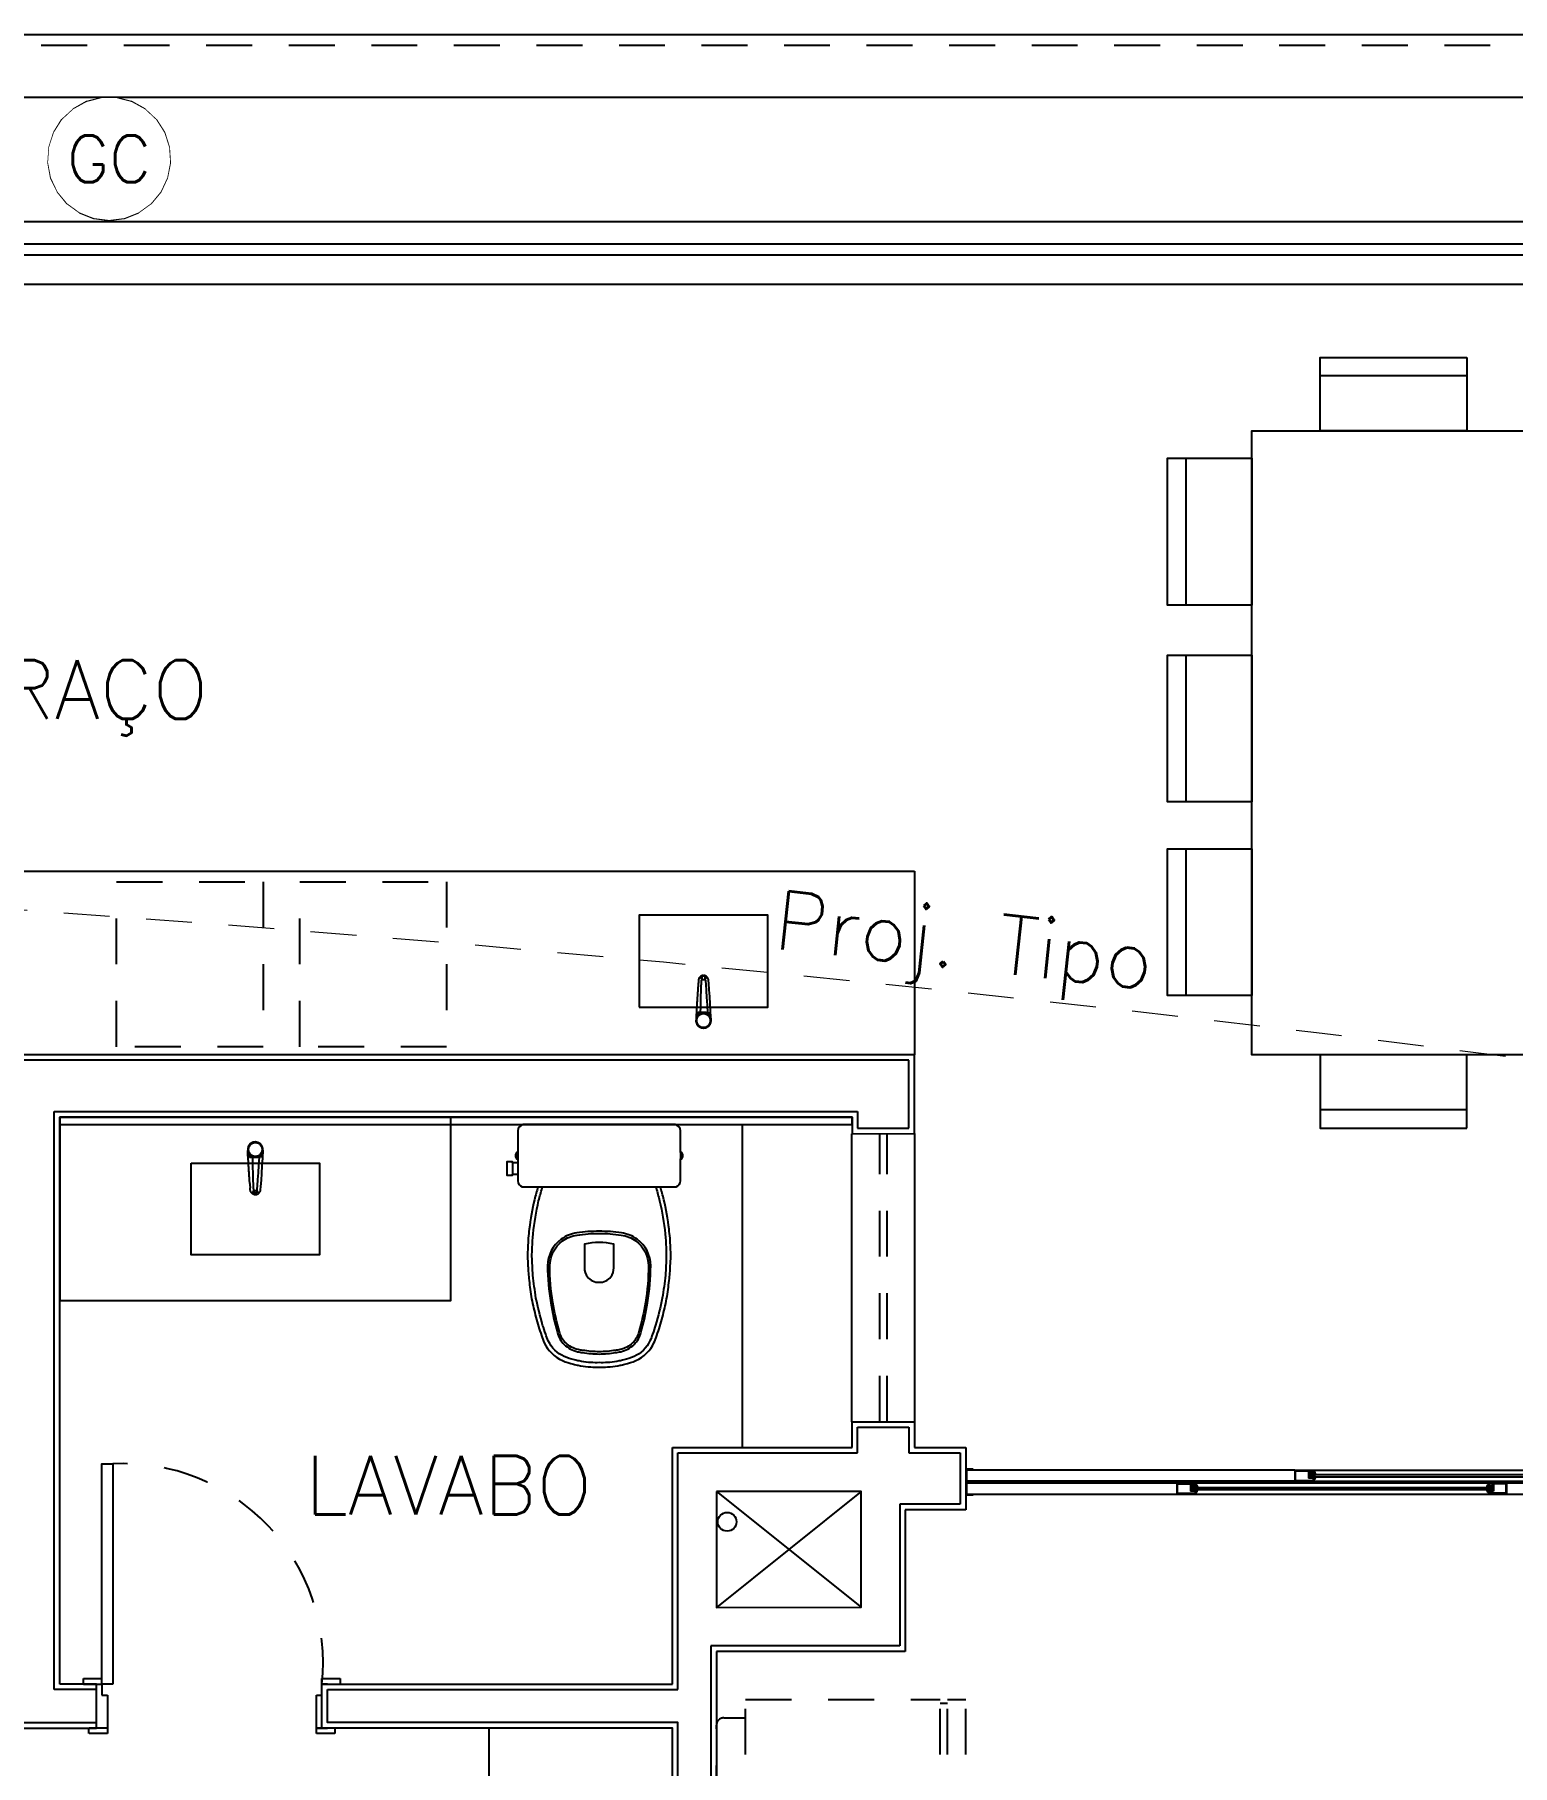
# Model space of a CAD drawing. Header units: millimetres. Extents: x 188.6 to 263.2, y 40.1 to 120.1.
# Drawn here: x 233.945 to 237.974, y 57.885 to 62.602 of the extents above; entities that cross this region are included whole.
import ezdxf
from ezdxf.enums import TextEntityAlignment as Align

# ---------------------------------------------------------------- set-up
doc = ezdxf.new("R2010")
doc.units = ezdxf.units.MM
doc.set_wipeout_variables(frame=1)
for name, pattern in [('_XREF_APTOS 605 E 606_R01$0$XREF-TIPO$0$HIDDEN2', [0.1875, 0.125, -0.0625]), ('HIDDEN2', [0.1875, 0.125, -0.0625]), ('XREF-TIPO$0$HIDDEN2', [0.1875, 0.125, -0.0625]), ('XREF_305_306$0$HIDDEN2', [0.1875, 0.125, -0.0625]), ('XREF_305_306$0$XREF-TIPO$0$HIDDEN2', [0.1875, 0.125, -0.0625])]:
    doc.linetypes.add(name, pattern=pattern)
for name, color, linetype in [('ARQ', 8, 'Continuous'), ('ARQ-BASE', 8, 'Continuous'), ('ESTR-VIGAS', 11, 'HIDDEN2'), ('ESTRUTURA', 7, 'Continuous'), ('INC-CORRIMÃO', 7, 'Continuous'), ('INC-TEXTO', 7, 'Continuous'), ('Tinterno', 8, 'Continuous')]:
    doc.layers.add(name, color=color, linetype=linetype)
doc.styles.add('60-75', font='romans.shx', dxfattribs={"height": 0.12})
doc.styles.add('ROMANS', font='ROMANS.SHX', dxfattribs={"height": 0.15})

# ---------------------------------------------------------------- blocks, each defined once
blk = doc.blocks.new('ESTR-1TP-29.09.2016')
at = {"layer": 'ESTR-VIGAS'}
for points in [[(35.7174, 24.8952), (25.9824, 24.8952)], [(26.7824, 24.7552), (35.7174, 24.7552)]]:
    blk.add_lwpolyline(points, dxfattribs=at)
blk = doc.blocks.new('XREF_305_306$0$A$C0188340B')
at = {"linetype": 'XREF_305_306$0$HIDDEN2'}
for p, q in [((0.07, 0.6797), (0.53, 0.6797)), ((0.05, 0.6597), (0.05, 0.6)), ((0.55, 0.6597), (0.55, 0.6)), ((0, 0.6), (0.6, 0.6)), ((0, 0.6), (0, 0.07)), ((0.6, 0.6), (0.6, 0.07)), ((0, 0.07), (0.6, 0.07)), ((0, 0.05), (0.6, 0.05)), ((0, 0.05), (0, 0)), ((0.01, 0.07), (0.01, 0.05)), ((0.59, 0.07), (0.59, 0.05)), ((0.6, 0.05), (0.6, 0)), ((0, 0), (0.6, 0))]:
    blk.add_line(p, q, dxfattribs=at)
for centre, start, end in [((0.07, 0.6597), 90, 180), ((0.53, 0.6597), 0, 90)]:
    blk.add_arc(centre, 0.02, start, end, dxfattribs=at)
blk = doc.blocks.new('XREF_1ºTP$0$VASO')
at = {"layer": 'ARQ'}
for points in [[(951.8, 48.123, 0.003882), (951.7905, 48.158, -0.024258), (951.7765, 48.238, -0.02486), (951.7725, 48.288, -0.033324), (951.773, 48.338, -0.02486), (951.776, 48.378, -0.012268), (951.783, 48.428, -0.015806), (951.7945, 48.478, -0.026699), (951.81, 48.528, -0.021919), (951.8175, 48.548, -0.174675), (951.867, 48.5965, -0.045452), (951.897, 48.606, -0.022856), (951.9099, 48.6092, -0.041289), (951.9366, 48.6132, -0.052091), (951.9442, 48.6136, -0.04333), (951.967, 48.614, -0.04333), (951.9898, 48.6136, -0.052091), (951.9974, 48.6132, -0.041289), (952.0241, 48.6092, -0.022856), (952.037, 48.606, -0.045452), (952.067, 48.5965, -0.174675), (952.1165, 48.548, -0.021919), (952.124, 48.528, -0.026699), (952.1395, 48.478, -0.015806), (952.151, 48.428, -0.012268), (952.158, 48.378, -0.02486), (952.161, 48.338, -0.033324), (952.1615, 48.288, -0.02486), (952.1575, 48.238, -0.024258), (952.1435, 48.158, 0.003882), (952.134, 48.123)], [(952.1224, 48.1261, -0.003849), (952.1318, 48.1609, 0.027799), (952.147, 48.2514, 0.018883), (952.1495, 48.2885, 0.033646), (952.149, 48.3374, 0.016781), (952.1475, 48.3636, 0.015438), (952.1392, 48.4259, 0.023716), (952.121, 48.4995, 0.013571), (952.1126, 48.5241, 0.02186), (952.1055, 48.543, 0.173345), (952.0622, 48.5855, 0.045814), (952.034, 48.5944, 0.024058), (952.0216, 48.5974, 0.042614), (951.996, 48.6012, 0.066108), (951.9895, 48.6015, 0.047154), (951.967, 48.602, 0.047154), (951.9444, 48.6015, 0.066108), (951.9379, 48.6012, 0.042614), (951.9124, 48.5974, 0.024058), (951.9, 48.5944, 0.045814), (951.8718, 48.5855, 0.173345), (951.8284, 48.543, 0.02186), (951.8213, 48.5241, 0.013571), (951.813, 48.4995, 0.023716), (951.7948, 48.4259, 0.015438), (951.7865, 48.3636, 0.016781), (951.785, 48.3374, 0.033646), (951.7845, 48.2885, 0.018883), (951.787, 48.2514, 0.027799), (951.8021, 48.1609, -0.003849), (951.8116, 48.1261)]]:
    blk.add_lwpolyline(points, format="xyb", dxfattribs=at)
for points in [[(951.967, 48.244, -0.041331), (951.9061, 48.2486, -0.129345), (951.8634, 48.2657, -0.234638), (951.8265, 48.338, -0.044666), (951.8351, 48.439, -0.031515), (951.8532, 48.5195, -0.151063), (951.8718, 48.5523, -0.148094), (951.9082, 48.5722, -0.031073), (951.9218, 48.5744, -0.035055), (951.967, 48.5785, -0.035055), (952.0121, 48.5744, -0.031073), (952.0257, 48.5722, -0.148094), (952.0622, 48.5523, -0.151063), (952.0808, 48.5195, -0.031515), (952.0989, 48.439, -0.044666), (952.1075, 48.338, -0.234638), (952.0706, 48.2657, -0.129345), (952.0278, 48.2486, -0.041331)], [(951.967, 48.25, 0.041434), (952.027, 48.2545, 0.129651), (952.067, 48.2705, 0.234583), (952.1015, 48.338, 0.044678), (952.093, 48.438, 0.031614), (952.075, 48.518, 0.152477), (952.058, 48.548, 0.148725), (952.0245, 48.5664, 0.031624), (952.0114, 48.5685, 0.035113), (951.967, 48.5725, 0.035113), (951.9226, 48.5685, 0.031624), (951.9095, 48.5664, 0.148725), (951.876, 48.548, 0.152477), (951.859, 48.518, 0.031614), (951.841, 48.438, 0.044678), (951.8325, 48.338, 0.234583), (951.867, 48.2705, 0.129651), (951.907, 48.2545, 0.041434)], [(951.927, 48.344, -0.164444), (951.935, 48.368, -0.245936), (951.967, 48.383, -0.245936), (951.999, 48.368, -0.164444), (952.007, 48.344), (952.007, 48.279, -0.108885), (951.927, 48.279)], [(951.967, 48.123), (952.172, 48.123, -0.059373), (952.1768, 48.1225, -0.333509), (952.189, 48.107), (952.189, 48.0885), (952.189, 48.0575), (952.189, 48.047), (952.1918, 48.047, -0.252251), (952.1921, 48.0469, -0.160103), (952.195, 48.038, -0.160103), (952.1921, 48.0291, -0.252251), (952.1918, 48.029), (952.189, 48.029), (952.189, 47.97, -0.327853), (952.1739, 47.9533, -0.087637), (952.1708, 47.953), (951.967, 47.953), (951.7631, 47.953, -0.087637), (951.76, 47.9533, -0.327853), (951.745, 47.97), (951.745, 48.029), (951.7421, 48.029, -0.252251), (951.7419, 48.0291, -0.160103), (951.739, 48.038, -0.160103), (951.7419, 48.0469, -0.252251), (951.7421, 48.047), (951.745, 48.047), (951.745, 48.0575), (951.731, 48.0575), (951.731, 48.055), (951.715, 48.055), (951.715, 48.073), (951.715, 48.091), (951.731, 48.091), (951.731, 48.0885), (951.745, 48.0885), (951.745, 48.107, -0.333509), (951.7571, 48.1225, -0.059373), (951.762, 48.123)]]:
    blk.add_lwpolyline(points, format="xyb", close=True, dxfattribs=at)
for points in [[(951.731, 48.0575), (951.731, 48.073), (951.731, 48.0885)], [(951.745, 48.0575), (951.745, 48.0885)], [(951.7425, 48.046), (951.7425, 48.038), (951.7425, 48.03)], [(951.745, 48.029), (951.745, 48.047)], [(952.189, 48.029), (952.189, 48.047)], [(952.1915, 48.046), (952.1915, 48.038), (952.1915, 48.03)]]:
    blk.add_lwpolyline(points, dxfattribs=at)
blk = doc.blocks.new('arq-3pav')
at = {"layer": 'ARQ'}
for p, q in [((28.8353, 20.065), (31.3353, 20.065)), ((31.3353, 20.065), (31.3353, 19.565)), ((30.7567, 19.7699), (30.764, 19.7699)), ((30.7573, 19.7801), (30.7634, 19.7801)), ((30.7739, 19.7694), (30.7738, 19.7696)), ((30.7654, 19.6798), (30.7552, 19.6798)), ((30.7552, 19.678), (30.7552, 19.6798)), ((30.7552, 19.678), (30.7654, 19.678)), ((30.7654, 19.678), (30.7654, 19.6798)), ((30.7399, 19.6614), (30.7398, 19.661)), ((30.7399, 19.6615), (30.7399, 19.6614)), ((30.7809, 19.66), (30.7809, 19.6598)), ((30.7809, 19.6598), (30.7809, 19.6598)), ((31.3353, 19.565), (28.8353, 19.565)), ((31.3203, 19.55), (28.8503, 19.55)), ((31.3203, 19.365), (31.3203, 19.55)), ((31.3353, 19.35), (31.3353, 19.565)), ((28.9903, 17.835), (28.9903, 19.41)), ((28.9903, 19.41), (31.1803, 19.41)), ((29.0053, 17.85), (29.0053, 19.395)), ((29.0053, 19.395), (31.1653, 19.395)), ((31.1653, 19.395), (31.1653, 19.3496)), ((31.1803, 19.41), (31.1803, 19.3647)), ((30.8653, 19.375), (30.8653, 18.495)), ((31.1651, 18.565), (31.1651, 19.3496)), ((31.1653, 19.3496), (31.3353, 19.35)), ((31.1803, 19.3647), (31.3203, 19.365)), ((31.3351, 19.35), (31.3351, 18.565)), ((29.518, 19.3036), (29.518, 19.304)), ((29.518, 19.3035), (29.518, 19.3036)), ((29.5591, 19.305), (29.5591, 19.3052)), ((29.5591, 19.3052), (29.5591, 19.3052)), ((29.5334, 19.287), (29.5334, 19.2852)), ((29.5334, 19.287), (29.5435, 19.287)), ((29.5435, 19.2852), (29.5334, 19.2852)), ((29.5435, 19.287), (29.5435, 19.2852)), ((29.5348, 19.1951), (29.5422, 19.1951)), ((29.5355, 19.1849), (29.5415, 19.1849)), ((29.552, 19.1956), (29.552, 19.1954)), ((31.1653, 18.495), (31.1653, 18.565)), ((31.1653, 18.565), (31.3353, 18.565)), ((31.1803, 18.48), (31.1803, 18.55)), ((31.1803, 18.55), (31.3203, 18.55)), ((31.3203, 18.55), (31.3203, 18.48)), ((31.3353, 18.565), (31.3353, 18.495)), ((30.6754, 17.85), (30.6754, 18.495)), ((30.6754, 18.495), (31.1653, 18.495)), ((31.3353, 18.495), (31.4751, 18.495)), ((31.4751, 18.495), (31.4751, 18.325)), ((30.6904, 17.835), (30.6904, 18.48)), ((30.6904, 18.48), (31.1803, 18.48)), ((31.3203, 18.48), (31.4601, 18.48)), ((31.4601, 18.48), (31.4601, 18.34)), ((31.4951, 18.436), (31.4751, 18.436)), ((31.4751, 18.436), (31.4751, 18.365)), ((31.4771, 18.434), (31.4771, 18.367)), ((31.4771, 18.434), (31.4951, 18.434)), ((32.3719, 18.433), (31.4771, 18.433)), ((32.3719, 18.403), (31.4771, 18.403)), ((31.4771, 18.398), (33.2731, 18.398)), ((31.4951, 18.436), (31.4951, 18.434)), ((32.0503, 18.398), (32.1023, 18.398)), ((32.0503, 18.398), (32.0503, 18.368)), ((32.0523, 18.396), (32.0883, 18.396)), ((32.0523, 18.37), (32.0523, 18.396)), ((32.0883, 18.396), (32.0883, 18.376)), ((32.0903, 18.398), (32.0903, 18.388)), ((32.0923, 18.396), (32.0923, 18.39)), ((32.0923, 18.396), (32.1003, 18.396)), ((32.1003, 18.396), (32.1003, 18.39)), ((32.1023, 18.398), (32.9003, 18.398)), ((32.1023, 18.398), (32.1023, 18.388)), ((32.3719, 18.433), (32.4239, 18.433)), ((32.3719, 18.433), (32.3719, 18.403)), ((32.3719, 18.403), (33.2249, 18.403)), ((32.3719, 18.403), (32.4239, 18.403)), ((32.3739, 18.433), (33.2249, 18.433)), ((32.3739, 18.431), (32.4099, 18.431)), ((32.3739, 18.405), (32.3739, 18.431)), ((32.3739, 18.405), (32.4219, 18.405)), ((32.3739, 18.403), (32.3739, 18.403)), ((32.4099, 18.431), (32.4099, 18.411)), ((32.4219, 18.411), (32.4099, 18.411)), ((32.4119, 18.433), (32.4119, 18.423)), ((32.4239, 18.423), (32.4119, 18.423)), ((32.4119, 18.423), (32.4119, 18.413)), ((32.4119, 18.421), (33.2319, 18.421)), ((32.4119, 18.415), (33.2319, 18.415)), ((32.4239, 18.413), (32.4119, 18.413)), ((32.4239, 18.4225), (32.4124, 18.4225)), ((32.4289, 18.4215), (32.4124, 18.4215)), ((32.4289, 18.4145), (32.4124, 18.4145)), ((32.4239, 18.4135), (32.4124, 18.4135)), ((32.4139, 18.431), (32.4139, 18.425)), ((32.4139, 18.431), (32.4219, 18.431)), ((32.4219, 18.425), (32.4139, 18.425)), ((32.4219, 18.431), (32.4219, 18.425)), ((32.4219, 18.411), (32.4219, 18.405)), ((32.4239, 18.433), (32.4239, 18.423)), ((32.4239, 18.413), (32.4239, 18.403)), ((32.4244, 18.423), (32.4244, 18.428)), ((32.4244, 18.413), (32.4244, 18.408)), ((32.4289, 18.423), (32.4289, 18.4215)), ((32.4289, 18.413), (32.4289, 18.4145)), ((32.9503, 18.398), (32.9003, 18.398)), ((32.9003, 18.398), (32.9003, 18.388)), ((32.9103, 18.396), (32.9023, 18.396)), ((32.9023, 18.396), (32.9023, 18.39)), ((32.9103, 18.396), (32.9103, 18.39)), ((32.9123, 18.398), (32.9123, 18.388)), ((32.9483, 18.396), (32.9143, 18.396)), ((32.9143, 18.396), (32.9143, 18.376)), ((32.9483, 18.387), (32.9483, 18.396)), ((32.9503, 18.385), (32.9503, 18.398)), ((31.1905, 18.375), (30.7954, 18.0591)), ((30.7954, 18.375), (31.1905, 18.0592)), ((31.4951, 18.365), (31.4751, 18.365)), ((31.4771, 18.368), (33.2731, 18.368)), ((31.4771, 18.367), (31.4951, 18.367)), ((31.4951, 18.365), (31.4951, 18.367)), ((32.0503, 18.368), (32.1023, 18.368)), ((32.0523, 18.37), (32.1003, 18.37)), ((32.0523, 18.368), (32.0523, 18.368)), ((32.1003, 18.376), (32.0883, 18.376)), ((32.1023, 18.388), (32.0903, 18.388)), ((32.0903, 18.388), (32.0903, 18.378)), ((32.0903, 18.386), (32.9123, 18.386)), ((32.0903, 18.38), (32.9123, 18.38)), ((32.1023, 18.378), (32.0903, 18.378)), ((32.1023, 18.3875), (32.0908, 18.3875)), ((32.1073, 18.3865), (32.0908, 18.3865)), ((32.1073, 18.3795), (32.0908, 18.3795)), ((32.1023, 18.3785), (32.0908, 18.3785)), ((32.1003, 18.39), (32.0923, 18.39)), ((32.1003, 18.376), (32.1003, 18.37)), ((32.1023, 18.378), (32.1023, 18.368)), ((32.1023, 18.368), (32.9003, 18.368)), ((32.1028, 18.388), (32.1028, 18.393)), ((32.1028, 18.378), (32.1028, 18.373)), ((32.1073, 18.388), (32.1073, 18.3865)), ((32.1073, 18.378), (32.1073, 18.3795)), ((32.8953, 18.388), (32.8953, 18.3865)), ((32.8953, 18.3865), (32.9118, 18.3865)), ((32.8953, 18.3795), (32.9118, 18.3795)), ((32.8953, 18.378), (32.8953, 18.3795)), ((32.8998, 18.388), (32.8998, 18.393)), ((32.8998, 18.378), (32.8998, 18.373)), ((32.9003, 18.388), (32.9123, 18.388)), ((32.9003, 18.3875), (32.9118, 18.3875)), ((32.9003, 18.3785), (32.9118, 18.3785)), ((32.9003, 18.378), (32.9003, 18.368)), ((32.9003, 18.378), (32.9123, 18.378)), ((32.9503, 18.368), (32.9003, 18.368)), ((32.9023, 18.39), (32.9103, 18.39)), ((32.9023, 18.376), (32.9143, 18.376)), ((32.9023, 18.376), (32.9023, 18.37)), ((32.9483, 18.37), (32.9023, 18.37)), ((32.9123, 18.388), (32.9123, 18.378)), ((32.9483, 18.37), (32.9483, 18.387)), ((32.9483, 18.387), (32.9483, 18.387)), ((32.9503, 18.37), (32.9503, 18.385)), ((32.9503, 18.385), (32.9503, 18.385)), ((32.9503, 18.368), (32.9503, 18.37)), ((32.9503, 18.37), (32.9503, 18.37)), ((31.4601, 18.34), (31.2954, 18.3399)), ((31.2954, 18.3399), (31.2955, 17.9541)), ((31.4751, 18.325), (31.3104, 18.3249)), ((31.3104, 18.3249), (31.3105, 17.9391)), ((31.2955, 17.9541), (30.7804, 17.9541)), ((30.7804, 17.9541), (30.7804, 13.925)), ((31.3105, 17.9391), (30.7954, 17.9391)), ((30.7954, 17.9391), (30.7954, 13.925)), ((31.2955, 17.9391), (31.2955, 17.9391)), ((29.1053, 17.835), (28.9903, 17.835)), ((29.1053, 17.85), (29.0053, 17.85)), ((29.0701, 17.85), (29.0701, 17.865)), ((29.0701, 17.85), (29.0701, 17.865)), ((29.0703, 17.865), (29.1203, 17.865)), ((29.0703, 17.85), (29.1203, 17.85)), ((29.1053, 17.73), (29.1053, 17.85)), ((29.1203, 17.85), (29.1203, 17.82)), ((29.7203, 17.865), (29.7703, 17.865)), ((29.7203, 17.85), (29.7203, 17.865)), ((29.7203, 17.85), (30.6754, 17.85)), ((29.7203, 17.82), (29.7203, 17.85)), ((29.7203, 17.85), (29.7703, 17.85)), ((29.7353, 17.85), (29.7203, 17.85)), ((29.7353, 17.835), (30.6904, 17.835)), ((29.7703, 17.865), (29.7703, 17.85)), ((29.1203, 17.82), (29.1353, 17.82)), ((29.1353, 17.82), (29.1353, 17.73)), ((29.7053, 17.82), (29.7203, 17.82)), ((29.7053, 17.73), (29.7053, 17.82)), ((28.9003, 17.745), (29.1053, 17.745)), ((28.8853, 17.73), (29.1053, 17.73)), ((29.0851, 17.715), (29.0851, 17.73)), ((29.1353, 17.73), (29.0853, 17.73)), ((29.1353, 17.715), (29.0853, 17.715)), ((29.1353, 17.715), (29.0853, 17.715)), ((29.1353, 17.73), (29.1353, 17.715)), ((29.7553, 17.73), (29.7053, 17.73)), ((29.7053, 17.715), (29.7053, 17.73)), ((29.7053, 17.73), (29.7353, 17.73)), ((29.7553, 17.715), (29.7053, 17.715)), ((29.7553, 17.715), (29.7053, 17.715)), ((29.7553, 17.73), (29.7553, 17.715))]:
    blk.add_line(p, q, dxfattribs=at)
at = {"layer": 'ARQ', "linetype": 'XREF-TIPO$0$HIDDEN2'}
for p, q in [((31.2412, 18.565), (31.2412, 19.3498)), ((31.2612, 18.565), (31.2612, 19.3498))]:
    blk.add_line(p, q, dxfattribs=at)
at = {"layer": 'ARQ'}
for points in [[(13.1003, 17.315), (14.195, 17.315), (14.195, 22.345), (34.3953, 22.345), (34.3953, 17.4147), (35.3802, 17.4147)], [(14.365, 18.495), (14.365, 22.175), (34.2253, 22.175), (34.2253, 18.495), (33.6254, 18.495), (33.6254, 21.835), (24.4892, 21.835)], [(24.4892, 21.665), (33.4554, 21.665), (33.4554, 18.495)], [(30.7474, 19.7717), (30.7473, 19.7715), (30.7472, 19.771), (30.747, 19.7705), (30.747, 19.7702), (30.747, 19.7701), (30.747, 19.77), (30.747, 19.77), (30.747, 19.77), (30.747, 19.77), (30.7468, 19.7687), (30.7467, 19.768), (30.7467, 19.7673), (30.7466, 19.7665), (30.7466, 19.7658), (30.7465, 19.7651), (30.7465, 19.7644), (30.7464, 19.7638), (30.7464, 19.7633), (30.7463, 19.7627), (30.7463, 19.7623)], [(30.751, 19.7775), (30.7502, 19.7767), (30.7495, 19.7758), (30.7489, 19.7749), (30.7483, 19.7739), (30.748, 19.7733), (30.7477, 19.7726), (30.7474, 19.772), (30.7474, 19.7717)], [(30.7567, 19.7699), (30.7563, 19.7703), (30.7559, 19.7707), (30.7556, 19.7711), (30.7552, 19.7715), (30.7548, 19.772), (30.7544, 19.7724), (30.7541, 19.7728), (30.7537, 19.7733), (30.7533, 19.7737), (30.753, 19.7741), (30.7527, 19.7745), (30.7524, 19.7749), (30.7521, 19.7753), (30.7519, 19.7756), (30.7517, 19.7759), (30.7515, 19.7762), (30.7513, 19.7765), (30.7512, 19.7767), (30.7511, 19.7769), (30.751, 19.7771), (30.751, 19.7772), (30.751, 19.7773), (30.751, 19.7774), (30.751, 19.7775)], [(30.7524, 19.6797), (30.7525, 19.6828), (30.7526, 19.6862), (30.7527, 19.6898), (30.7528, 19.6935), (30.7529, 19.697), (30.7529, 19.7007), (30.753, 19.7018), (30.753, 19.7028), (30.753, 19.7038), (30.753, 19.7048), (30.753, 19.7058), (30.7531, 19.7114), (30.7532, 19.7171), (30.7533, 19.7182), (30.7533, 19.7193), (30.7533, 19.7204), (30.7533, 19.7215), (30.7534, 19.7226), (30.7534, 19.7237), (30.7534, 19.7248), (30.7534, 19.7259), (30.7535, 19.7298), (30.7536, 19.7335), (30.7537, 19.737), (30.7538, 19.7404), (30.7539, 19.7433), (30.754, 19.7461), (30.7541, 19.7468), (30.7541, 19.7475), (30.7541, 19.7482), (30.7542, 19.7489), (30.7542, 19.7496), (30.7542, 19.7502), (30.7543, 19.7523), (30.7544, 19.7544), (30.7545, 19.7565), (30.7546, 19.7585), (30.7547, 19.7604), (30.7548, 19.7624), (30.7549, 19.7628), (30.7549, 19.7632), (30.7549, 19.7635), (30.7549, 19.7639), (30.755, 19.7643), (30.755, 19.7647), (30.755, 19.7651), (30.755, 19.7654), (30.7551, 19.7658), (30.7551, 19.7662), (30.7551, 19.7665), (30.7551, 19.7667), (30.7552, 19.7669), (30.7552, 19.7671), (30.7552, 19.7674), (30.7552, 19.7675), (30.7553, 19.7677), (30.7553, 19.7679), (30.7554, 19.768), (30.7554, 19.7682), (30.7556, 19.7685), (30.7558, 19.7688), (30.756, 19.7691), (30.7562, 19.7694), (30.7564, 19.7697), (30.7567, 19.7699)], [(30.7573, 19.7801), (30.756, 19.78), (30.7546, 19.7797), (30.7533, 19.7792), (30.7528, 19.7789)], [(30.7572, 19.7807), (30.7569, 19.7806), (30.7563, 19.7805), (30.7558, 19.7803), (30.7553, 19.7801), (30.7548, 19.7799), (30.7543, 19.7797), (30.7538, 19.7794), (30.7533, 19.7792)], [(30.7567, 19.7699), (30.7567, 19.7707), (30.7567, 19.7714), (30.7568, 19.7721), (30.7568, 19.7729), (30.7569, 19.7735), (30.7569, 19.7742), (30.757, 19.7749), (30.757, 19.7755), (30.7571, 19.7762), (30.7571, 19.7768), (30.7571, 19.7772), (30.7572, 19.7776), (30.7572, 19.7779), (30.7572, 19.7784), (30.7573, 19.7788), (30.7573, 19.7792), (30.7573, 19.7795), (30.7573, 19.7797), (30.7573, 19.7799), (30.7573, 19.7801)], [(30.7573, 19.7801), (30.7577, 19.7803), (30.7581, 19.7805), (30.7585, 19.7806), (30.7587, 19.7807), (30.7589, 19.7808), (30.7591, 19.7808), (30.7592, 19.7808), (30.7593, 19.7808), (30.7593, 19.7809)], [(30.7583, 19.7809), (30.7593, 19.781), (30.76, 19.781), (30.7608, 19.781), (30.7615, 19.781), (30.7623, 19.7809)], [(30.7593, 19.7809), (30.7583, 19.7809), (30.7583, 19.7809)], [(30.7593, 19.7809), (30.7595, 19.7809), (30.7597, 19.7809), (30.7598, 19.7809), (30.7599, 19.7809), (30.7599, 19.7809), (30.76, 19.781), (30.7601, 19.781), (30.7602, 19.781), (30.7602, 19.781), (30.7603, 19.781), (30.7603, 19.781), (30.7603, 19.781), (30.7604, 19.781), (30.7604, 19.781), (30.7605, 19.781), (30.7605, 19.781), (30.7607, 19.7809), (30.7608, 19.7809), (30.7609, 19.7809), (30.761, 19.7809), (30.7613, 19.7809)], [(30.7613, 19.7809), (30.7615, 19.7808), (30.7616, 19.7808), (30.7617, 19.7808), (30.7619, 19.7807), (30.7621, 19.7807), (30.7623, 19.7806), (30.7626, 19.7805), (30.7629, 19.7803), (30.7634, 19.7801)], [(30.7623, 19.7809), (30.7613, 19.7809)], [(30.7634, 19.7801), (30.7647, 19.78), (30.7661, 19.7797), (30.7674, 19.7792), (30.7679, 19.7789)], [(30.7634, 19.7801), (30.7634, 19.78), (30.7634, 19.7798), (30.7634, 19.7796), (30.7634, 19.7793), (30.7634, 19.779), (30.7635, 19.7787), (30.7635, 19.7782), (30.7635, 19.7778), (30.7636, 19.7773), (30.7636, 19.7767), (30.7636, 19.7762), (30.7637, 19.7756), (30.7637, 19.7749), (30.7638, 19.7745), (30.7638, 19.7738), (30.7639, 19.7731), (30.7639, 19.7724), (30.7639, 19.7716), (30.764, 19.7711), (30.764, 19.7706), (30.764, 19.7699)], [(30.764, 19.7699), (30.765, 19.771), (30.766, 19.7721), (30.7669, 19.7731), (30.7677, 19.7741), (30.7684, 19.775), (30.7689, 19.7758), (30.7693, 19.7765), (30.7696, 19.777), (30.7697, 19.7774), (30.7696, 19.7775)], [(30.764, 19.7699), (30.7644, 19.7696), (30.7646, 19.7693), (30.7649, 19.7689), (30.7651, 19.7686), (30.7653, 19.7682), (30.7654, 19.7679), (30.7656, 19.7674), (30.7656, 19.7668), (30.7657, 19.7663), (30.7657, 19.7657), (30.7664, 19.757), (30.7677, 19.7395), (30.7689, 19.722), (30.7703, 19.7005), (30.7715, 19.6791)], [(30.7696, 19.7775), (30.7693, 19.7778), (30.7689, 19.7781), (30.7685, 19.7784), (30.7683, 19.7785), (30.7682, 19.7786), (30.7681, 19.7787), (30.768, 19.7788), (30.768, 19.7788), (30.768, 19.7788), (30.7679, 19.7788), (30.7679, 19.7788), (30.7679, 19.7788), (30.7679, 19.7789)], [(30.7735, 19.7714), (30.7732, 19.7723), (30.7728, 19.7731), (30.7724, 19.774), (30.7718, 19.7749), (30.7712, 19.7758), (30.7704, 19.7767), (30.7696, 19.7775)], [(30.7738, 19.7696), (30.7738, 19.77), (30.7737, 19.7705), (30.7736, 19.771), (30.7735, 19.7714)], [(30.7809, 19.6601), (30.7798, 19.6814), (30.7785, 19.7027), (30.7772, 19.724), (30.776, 19.7415), (30.7747, 19.759), (30.774, 19.7678), (30.7739, 19.7688), (30.7739, 19.7692), (30.7739, 19.7694)], [(30.7436, 19.7242), (30.7435, 19.7233), (30.7434, 19.7222), (30.7434, 19.7213), (30.7433, 19.7204), (30.7433, 19.7202), (30.7433, 19.7199), (30.7433, 19.7197), (30.7432, 19.7194), (30.7432, 19.7191), (30.7432, 19.7189), (30.743, 19.7161), (30.7429, 19.7134), (30.7427, 19.7109), (30.7426, 19.7086), (30.7425, 19.7072), (30.7424, 19.7056), (30.7423, 19.7039), (30.7422, 19.7023), (30.7421, 19.7007), (30.7418, 19.6972), (30.7416, 19.6937), (30.7414, 19.6903), (30.7412, 19.6866), (30.7409, 19.6801), (30.7405, 19.6738), (30.7402, 19.6675), (30.7399, 19.6615)], [(30.7454, 19.751), (30.7454, 19.7502), (30.7453, 19.7497), (30.7453, 19.7492), (30.7453, 19.7487), (30.7452, 19.7482), (30.7452, 19.7477), (30.7452, 19.7474), (30.7451, 19.7471), (30.7451, 19.7467), (30.745, 19.7451), (30.7449, 19.7434), (30.7448, 19.7416), (30.7446, 19.7397), (30.7445, 19.7378), (30.7443, 19.7357), (30.7442, 19.734), (30.7441, 19.7322), (30.744, 19.7304), (30.7439, 19.7287), (30.7438, 19.7281), (30.7438, 19.7276), (30.7438, 19.7275), (30.7438, 19.7274), (30.7438, 19.7272), (30.7437, 19.727), (30.7437, 19.7265), (30.7437, 19.7259), (30.7436, 19.7252), (30.7436, 19.7244), (30.7436, 19.7242)], [(30.7425, 19.6751), (30.7417, 19.6723), (30.741, 19.6695), (30.7404, 19.666), (30.7401, 19.6639), (30.74, 19.6627), (30.7399, 19.6621), (30.7399, 19.6618), (30.7399, 19.6617), (30.7399, 19.6616), (30.7399, 19.6616), (30.7399, 19.6615), (30.7399, 19.6615), (30.7399, 19.6615), (30.7399, 19.6615), (30.7399, 19.6615), (30.7399, 19.6614)], [(30.7524, 19.6797), (30.7522, 19.6796), (30.752, 19.6796), (30.7518, 19.6796), (30.7515, 19.6796), (30.7512, 19.6797), (30.7504, 19.6798), (30.7497, 19.68), (30.7491, 19.6801), (30.7486, 19.6801), (30.7482, 19.6801), (30.7479, 19.6801), (30.7475, 19.6801), (30.7473, 19.6801), (30.747, 19.6801), (30.7467, 19.68), (30.7464, 19.6799), (30.7462, 19.6798), (30.7457, 19.6797), (30.7453, 19.6794), (30.7451, 19.6793), (30.7449, 19.6791), (30.7445, 19.6788), (30.7442, 19.6785), (30.7439, 19.6781), (30.7436, 19.6777), (30.7432, 19.677), (30.7429, 19.6763), (30.7427, 19.6757), (30.7425, 19.6751)], [(30.7426, 19.6689), (30.7431, 19.6701), (30.7433, 19.6714), (30.7433, 19.6727), (30.7429, 19.6742), (30.7425, 19.6751)], [(30.7426, 19.6689), (30.7431, 19.6697), (30.7438, 19.6706), (30.7445, 19.6715), (30.7455, 19.6726), (30.7466, 19.6735), (30.7478, 19.6744), (30.749, 19.6753), (30.7499, 19.6758), (30.7508, 19.6763), (30.7517, 19.6767), (30.7527, 19.6771)], [(30.7715, 19.6791), (30.77, 19.6794), (30.7685, 19.6796), (30.767, 19.6798), (30.7654, 19.6798)], [(30.7707, 19.6758), (30.7711, 19.6776), (30.7715, 19.6791)], [(30.7707, 19.6758), (30.7718, 19.6751), (30.7732, 19.6741), (30.7746, 19.673), (30.7755, 19.6721), (30.7763, 19.6712), (30.777, 19.6704), (30.7776, 19.6695), (30.7783, 19.6684), (30.7789, 19.6672)], [(30.7792, 19.6723), (30.779, 19.6733), (30.7787, 19.6741), (30.7784, 19.675), (30.778, 19.6758), (30.7777, 19.6763), (30.7773, 19.6767), (30.777, 19.677), (30.7768, 19.6773), (30.7764, 19.6775), (30.7761, 19.6778), (30.7757, 19.678), (30.7754, 19.6781), (30.7752, 19.6782), (30.7749, 19.6783), (30.7745, 19.6783), (30.774, 19.6784), (30.7734, 19.6785), (30.773, 19.6786), (30.7726, 19.6787), (30.7722, 19.6788), (30.772, 19.6788), (30.7719, 19.6789), (30.7717, 19.679), (30.7715, 19.6791)], [(30.7789, 19.6672), (30.7785, 19.6684), (30.7785, 19.6697), (30.7787, 19.671), (30.7792, 19.6723)], [(30.7809, 19.6601), (30.7809, 19.6601), (30.7809, 19.6601), (30.7809, 19.6601), (30.7809, 19.6601), (30.7809, 19.6602), (30.7809, 19.6602), (30.7809, 19.6603), (30.7809, 19.6604), (30.7808, 19.6613), (30.7808, 19.6623), (30.7804, 19.666), (30.7798, 19.6697), (30.7792, 19.6723)], [(29.5206, 19.2899), (29.5198, 19.2927), (29.5192, 19.2955), (29.5185, 19.299), (29.5182, 19.3011), (29.5181, 19.3023), (29.518, 19.3029), (29.518, 19.3032), (29.518, 19.3033), (29.518, 19.3034), (29.518, 19.3034), (29.518, 19.3035), (29.518, 19.3035), (29.518, 19.3035), (29.518, 19.3035), (29.518, 19.3035), (29.518, 19.3036)], [(29.5217, 19.2408), (29.5216, 19.2417), (29.5216, 19.2428), (29.5215, 19.2437), (29.5214, 19.2446), (29.5214, 19.2448), (29.5214, 19.2451), (29.5214, 19.2453), (29.5214, 19.2456), (29.5214, 19.2459), (29.5213, 19.2461), (29.5212, 19.2489), (29.521, 19.2516), (29.5208, 19.2541), (29.5207, 19.2564), (29.5206, 19.2578), (29.5205, 19.2594), (29.5204, 19.2611), (29.5203, 19.2627), (29.5202, 19.2643), (29.52, 19.2678), (29.5198, 19.2713), (29.5196, 19.2747), (29.5194, 19.2784), (29.519, 19.2849), (29.5186, 19.2912), (29.5183, 19.2975), (29.518, 19.3035)], [(29.5208, 19.2961), (29.5213, 19.2949), (29.5215, 19.2936), (29.5214, 19.2923), (29.521, 19.2908), (29.5206, 19.2899)], [(29.5208, 19.2961), (29.5212, 19.2954), (29.5219, 19.2944), (29.5227, 19.2935), (29.5236, 19.2924), (29.5247, 19.2915), (29.5259, 19.2906), (29.5271, 19.2897), (29.528, 19.2892), (29.5289, 19.2887), (29.5299, 19.2883), (29.5308, 19.2879)], [(29.5488, 19.2892), (29.5499, 19.2899), (29.5514, 19.2909), (29.5527, 19.292), (29.5536, 19.2929), (29.5544, 19.2938), (29.5551, 19.2946), (29.5558, 19.2955), (29.5564, 19.2966), (29.5571, 19.2978)], [(29.5573, 19.2927), (29.5571, 19.2918), (29.5568, 19.2909), (29.5565, 19.29), (29.5561, 19.2892), (29.5558, 19.2887), (29.5554, 19.2883), (29.5552, 19.288), (29.5549, 19.2877), (29.5546, 19.2875), (29.5542, 19.2872), (29.5538, 19.2871), (29.5536, 19.2869), (29.5533, 19.2868), (29.553, 19.2868), (29.5526, 19.2867), (29.5521, 19.2866), (29.5515, 19.2865), (29.5511, 19.2864), (29.5507, 19.2863), (29.5503, 19.2862), (29.5502, 19.2862), (29.55, 19.2861), (29.5498, 19.286), (29.5497, 19.2859)], [(29.5591, 19.3049), (29.5579, 19.2836), (29.5567, 19.2623), (29.5553, 19.241), (29.5541, 19.2235), (29.5528, 19.206), (29.5521, 19.1972), (29.552, 19.1962), (29.552, 19.1958), (29.552, 19.1956)], [(29.5571, 19.2978), (29.5567, 19.2966), (29.5566, 19.2953), (29.5568, 19.294), (29.5573, 19.2927)], [(29.5591, 19.3049), (29.5591, 19.3049), (29.5591, 19.3049), (29.5591, 19.3049), (29.5591, 19.3049), (29.5591, 19.3048), (29.559, 19.3048), (29.559, 19.3047), (29.559, 19.3046), (29.559, 19.3037), (29.5589, 19.3028), (29.5585, 19.2991), (29.5579, 19.2954), (29.5573, 19.2927)], [(29.5305, 19.2853), (29.5303, 19.2854), (29.5302, 19.2854), (29.53, 19.2854), (29.5297, 19.2854), (29.5294, 19.2853), (29.5286, 19.2852), (29.5278, 19.285), (29.5272, 19.285), (29.5267, 19.2849), (29.5264, 19.2849), (29.526, 19.2849), (29.5257, 19.2849), (29.5254, 19.2849), (29.5252, 19.2849), (29.5249, 19.285), (29.5246, 19.2851), (29.5243, 19.2852), (29.5239, 19.2853), (29.5235, 19.2856), (29.5233, 19.2857), (29.523, 19.2859), (29.5226, 19.2862), (29.5223, 19.2866), (29.522, 19.2869), (29.5217, 19.2873), (29.5214, 19.288), (29.521, 19.2887), (29.5208, 19.2893), (29.5206, 19.2899)], [(29.5305, 19.2853), (29.5306, 19.2822), (29.5307, 19.2788), (29.5308, 19.2752), (29.5309, 19.2715), (29.531, 19.268), (29.5311, 19.2643), (29.5311, 19.2632), (29.5311, 19.2622), (29.5311, 19.2612), (29.5311, 19.2602), (29.5312, 19.2592), (29.5313, 19.2536), (29.5314, 19.2479), (29.5314, 19.2468), (29.5314, 19.2457), (29.5314, 19.2446), (29.5315, 19.2435), (29.5315, 19.2424), (29.5315, 19.2413), (29.5315, 19.2402), (29.5316, 19.2391), (29.5317, 19.2352), (29.5318, 19.2315), (29.5319, 19.228), (29.532, 19.2246), (29.5321, 19.2217), (29.5322, 19.2189), (29.5322, 19.2182), (29.5322, 19.2175), (29.5323, 19.2168), (29.5323, 19.2161), (29.5323, 19.2154), (29.5323, 19.2148), (29.5324, 19.2127), (29.5325, 19.2106), (29.5326, 19.2086), (29.5327, 19.2065), (29.5329, 19.2046), (29.533, 19.2026), (29.533, 19.2022), (29.533, 19.2018), (29.533, 19.2015), (29.5331, 19.2011), (29.5331, 19.2007), (29.5331, 19.2003), (29.5331, 19.2), (29.5332, 19.1996), (29.5332, 19.1992), (29.5332, 19.1988), (29.5332, 19.1985), (29.5333, 19.1983), (29.5333, 19.1981), (29.5333, 19.1979), (29.5333, 19.1977), (29.5334, 19.1975), (29.5334, 19.1973), (29.5335, 19.1971), (29.5335, 19.197), (29.5336, 19.1968), (29.5337, 19.1965), (29.5339, 19.1962), (29.5341, 19.1959), (29.5343, 19.1956), (29.5345, 19.1953), (29.5348, 19.1951)], [(29.5422, 19.1951), (29.5425, 19.1954), (29.5428, 19.1957), (29.543, 19.1961), (29.5432, 19.1964), (29.5434, 19.1968), (29.5435, 19.1971), (29.5437, 19.1976), (29.5438, 19.1982), (29.5438, 19.1987), (29.5438, 19.1993), (29.5445, 19.2081), (29.5458, 19.2255), (29.547, 19.243), (29.5484, 19.2645), (29.5497, 19.2859)], [(29.5497, 19.2859), (29.5482, 19.2856), (29.5466, 19.2854), (29.5451, 19.2852), (29.5435, 19.2852)], [(29.5488, 19.2892), (29.5493, 19.2874), (29.5497, 19.2859)], [(29.5236, 19.214), (29.5235, 19.2148), (29.5235, 19.2153), (29.5234, 19.2158), (29.5234, 19.2163), (29.5234, 19.2168), (29.5233, 19.2173), (29.5233, 19.2176), (29.5233, 19.2179), (29.5233, 19.2183), (29.5231, 19.2199), (29.523, 19.2216), (29.5229, 19.2234), (29.5228, 19.2253), (29.5226, 19.2273), (29.5225, 19.2293), (29.5224, 19.231), (29.5222, 19.2328), (29.5221, 19.2346), (29.522, 19.2364), (29.522, 19.2369), (29.5219, 19.2374), (29.5219, 19.2375), (29.5219, 19.2376), (29.5219, 19.2378), (29.5219, 19.238), (29.5218, 19.2385), (29.5218, 19.2391), (29.5218, 19.2398), (29.5217, 19.2407), (29.5217, 19.2408)], [(29.5255, 19.1933), (29.5254, 19.1935), (29.5253, 19.194), (29.5252, 19.1945), (29.5251, 19.1948), (29.5251, 19.1949), (29.5251, 19.195), (29.5251, 19.195), (29.5251, 19.195), (29.5251, 19.195), (29.5249, 19.1963), (29.5249, 19.197), (29.5248, 19.1977), (29.5247, 19.1985), (29.5247, 19.1992), (29.5246, 19.1999), (29.5246, 19.2006), (29.5245, 19.2012), (29.5245, 19.2017), (29.5245, 19.2023), (29.5244, 19.2027)], [(29.5292, 19.1875), (29.5284, 19.1883), (29.5276, 19.1892), (29.527, 19.1901), (29.5264, 19.1911), (29.5261, 19.1917), (29.5258, 19.1924), (29.5256, 19.193), (29.5255, 19.1933)], [(29.5348, 19.1951), (29.5344, 19.1947), (29.5341, 19.1943), (29.5337, 19.1939), (29.5333, 19.1935), (29.5329, 19.1931), (29.5326, 19.1926), (29.5322, 19.1922), (29.5318, 19.1918), (29.5315, 19.1913), (29.5311, 19.1909), (29.5308, 19.1905), (29.5305, 19.1901), (29.5303, 19.1898), (29.53, 19.1894), (29.5298, 19.1891), (29.5296, 19.1888), (29.5295, 19.1885), (29.5293, 19.1883), (29.5292, 19.1881), (29.5292, 19.1879), (29.5291, 19.1878), (29.5291, 19.1877), (29.5291, 19.1876), (29.5292, 19.1875)], [(29.5355, 19.1849), (29.5341, 19.185), (29.5327, 19.1853), (29.5315, 19.1858), (29.5309, 19.1862)], [(29.5353, 19.1843), (29.535, 19.1844), (29.5344, 19.1845), (29.5339, 19.1847), (29.5334, 19.1849), (29.533, 19.1851), (29.5324, 19.1853), (29.5319, 19.1856), (29.5315, 19.1858)], [(29.5348, 19.1951), (29.5348, 19.1943), (29.5349, 19.1936), (29.5349, 19.1929), (29.535, 19.1921), (29.535, 19.1915), (29.535, 19.1908), (29.5351, 19.1901), (29.5351, 19.1895), (29.5352, 19.1888), (29.5352, 19.1882), (29.5353, 19.1878), (29.5353, 19.1874), (29.5353, 19.1871), (29.5353, 19.1866), (29.5354, 19.1862), (29.5354, 19.1858), (29.5354, 19.1855), (29.5355, 19.1853), (29.5355, 19.1851), (29.5355, 19.1849)], [(29.5355, 19.1849), (29.5358, 19.1847), (29.5363, 19.1845), (29.5366, 19.1844), (29.5368, 19.1843), (29.537, 19.1842), (29.5372, 19.1842), (29.5373, 19.1842), (29.5374, 19.1842), (29.5375, 19.1841)], [(29.5375, 19.1841), (29.5364, 19.1841), (29.5364, 19.1841)], [(29.5364, 19.1841), (29.5374, 19.184), (29.5382, 19.184), (29.5389, 19.184), (29.5397, 19.184), (29.5404, 19.1841)], [(29.5375, 19.1841), (29.5376, 19.1841), (29.5378, 19.1841), (29.5379, 19.1841), (29.538, 19.1841), (29.5381, 19.1841), (29.5382, 19.1841), (29.5383, 19.184), (29.5383, 19.184), (29.5383, 19.184), (29.5384, 19.184), (29.5384, 19.184), (29.5385, 19.184), (29.5385, 19.184), (29.5386, 19.184), (29.5386, 19.184), (29.5387, 19.1841), (29.5388, 19.1841), (29.5389, 19.1841), (29.539, 19.1841), (29.5392, 19.1841), (29.5395, 19.1841)], [(29.5395, 19.1841), (29.5396, 19.1842), (29.5397, 19.1842), (29.5398, 19.1842), (29.5401, 19.1843), (29.5403, 19.1844), (29.5405, 19.1844), (29.5408, 19.1845), (29.541, 19.1847), (29.5415, 19.1849)], [(29.5404, 19.1841), (29.5395, 19.1841)], [(29.5415, 19.1849), (29.5415, 19.1851), (29.5415, 19.1852), (29.5415, 19.1854), (29.5415, 19.1857), (29.5416, 19.186), (29.5416, 19.1864), (29.5416, 19.1868), (29.5417, 19.1872), (29.5417, 19.1877), (29.5417, 19.1883), (29.5418, 19.1888), (29.5418, 19.1894), (29.5419, 19.1901), (29.5419, 19.1905), (29.5419, 19.1912), (29.542, 19.1919), (29.542, 19.1926), (29.5421, 19.1934), (29.5421, 19.1939), (29.5421, 19.1944), (29.5422, 19.1951)], [(29.5415, 19.1849), (29.5429, 19.185), (29.5442, 19.1853), (29.5455, 19.1858), (29.546, 19.1862)], [(29.5422, 19.1951), (29.5432, 19.194), (29.5441, 19.1929), (29.545, 19.1919), (29.5458, 19.1909), (29.5465, 19.19), (29.5471, 19.1892), (29.5475, 19.1885), (29.5477, 19.188), (29.5478, 19.1877), (29.5478, 19.1875)], [(29.5478, 19.1875), (29.5474, 19.1872), (29.547, 19.1869), (29.5466, 19.1866), (29.5465, 19.1865), (29.5464, 19.1864), (29.5463, 19.1863), (29.5462, 19.1863), (29.5461, 19.1862), (29.5461, 19.1862), (29.546, 19.1862), (29.546, 19.1862), (29.546, 19.1862), (29.546, 19.1862)], [(29.5516, 19.1936), (29.5513, 19.1927), (29.5509, 19.1919), (29.5505, 19.191), (29.5499, 19.1901), (29.5493, 19.1892), (29.5486, 19.1883), (29.5478, 19.1875)], [(29.552, 19.1954), (29.5519, 19.195), (29.5518, 19.1945), (29.5517, 19.194), (29.5516, 19.1936)], [(30.7954, 18.375), (30.7954, 18.0591), (31.1905, 18.0592), (31.1905, 18.375), (30.7954, 18.375)], [(30.6764, 13.925), (30.6754, 17.73), (29.7203, 17.73), (29.7203, 17.85)], [(30.6914, 13.925), (30.6904, 17.745), (29.7353, 17.745), (29.7353, 17.835)]]:
    blk.add_lwpolyline(points, dxfattribs=at)
for points in [[(32.8409, 21.465), (32.8409, 21.265), (32.4409, 21.265), (32.4409, 21.465)], [(32.8409, 21.465), (32.8409, 21.415), (32.4409, 21.415), (32.4409, 21.465)], [(33.0554, 21.265), (33.0554, 19.565), (32.2554, 19.565), (32.2554, 21.265)], [(32.2554, 21.1905), (32.2554, 20.7905), (32.0249, 20.7905), (32.0249, 21.1905)], [(32.0749, 21.1905), (32.0749, 20.7905), (32.0249, 20.7905), (32.0249, 21.1905)], [(32.2554, 20.654), (32.2554, 20.254), (32.0249, 20.254), (32.0249, 20.654)], [(32.0749, 20.654), (32.0749, 20.254), (32.0249, 20.254), (32.0249, 20.654)], [(32.0749, 20.1261), (32.0749, 19.7261), (32.0249, 19.7261), (32.0249, 20.1261)], [(32.2554, 20.1261), (32.2554, 19.7261), (32.0249, 19.7261), (32.0249, 20.1261)], [(30.5853, 19.695), (30.9353, 19.695), (30.9353, 19.945), (30.5853, 19.945)], [(32.8409, 19.365), (32.8409, 19.565), (32.4409, 19.565), (32.4409, 19.365)], [(29.0053, 18.895), (30.0716, 18.895), (30.0716, 19.395), (29.0053, 19.395)], [(29.0053, 19.375), (31.1653, 19.375), (31.1653, 19.395), (29.0053, 19.395)], [(32.8409, 19.365), (32.8409, 19.415), (32.4409, 19.415), (32.4409, 19.365)], [(29.3635, 19.27), (29.7135, 19.27), (29.7135, 19.02), (29.3635, 19.02)], [(29.1503, 17.85), (29.1203, 17.85), (29.1203, 18.45), (29.1503, 18.45)], [(30.1754, 13.9352), (30.6754, 13.9352), (30.6754, 17.73), (30.1754, 17.73)]]:
    blk.add_lwpolyline(points, close=True, dxfattribs=at)
at = {"layer": 'ARQ', "linetype": '_XREF_APTOS 605 E 606_R01$0$XREF-TIPO$0$HIDDEN2'}
for points in [[(29.1602, 20.0366), (29.5602, 20.0366), (29.5602, 19.5866), (29.1602, 19.5866)], [(29.6602, 20.0366), (30.0602, 20.0366), (30.0602, 19.5866), (29.6602, 19.5866)]]:
    blk.add_lwpolyline(points, close=True, dxfattribs=at)
at = {"layer": 'ARQ'}
for centre in [(30.7603, 19.6582), (29.5385, 19.3068)]:
    blk.add_circle(centre, 0.0191, dxfattribs=at)
at = {"layer": 'ARQ', "linetype": 'HIDDEN2', "lineweight": 0}
blk.add_arc((24.3359, -47.0021), 67.1169, 82.052956, 90.205368, dxfattribs=at)
at = {"layer": 'ARQ'}
for centre, radius, start, end in [((30.7602, 19.7676), 0.0135, 123.1104, 132.7593), ((30.7596, 19.7701), 0.0109, 96.9037, 102.7717), ((30.7611, 19.7701), 0.0109, 77.6386, 83.5544), ((30.7605, 19.7675), 0.0136, 56.9668, 77.5999), ((33.7608, 19.5288), 3.0235, 175.5708, 175.7845), ((30.7603, 19.6582), 0.0207, 148.7917, 0), ((30.7603, 19.6582), 0.0204, 104.4666, 75.5334), ((30.7603, 19.6582), 0.0195, 0, 180), ((30.7603, 19.6582), 0.0195, 90, 180), ((30.7552, 19.6533), 0.0265, 89.866, 95.9594), ((30.1832, 19.6174), 0.5726, 5.985, 6.2405), ((30.7602, 19.658), 0.0205, 104.0676, 111.5263), ((30.7603, 19.6582), 0.0195, 0, 90), ((30.7604, 19.658), 0.0205, 59.9973, 75.9381), ((30.7603, 19.6582), 0.0195, 180, 0), ((30.7603, 19.6582), 0.0207, 0, 25.8955), ((29.5385, 19.3068), 0.0207, 0, 211.2083), ((29.5385, 19.3068), 0.0204, 284.4666, 255.5334), ((29.5385, 19.3068), 0.0195, 0, 180), ((29.5385, 19.3068), 0.0195, 180, 0), ((29.5385, 19.3068), 0.0195, 180, 270), ((29.5385, 19.3068), 0.0195, 270, 0), ((29.5385, 19.3068), 0.0207, 334.1045, 0), ((28.9613, 19.3476), 0.5726, 353.7595, 354.015), ((29.5333, 19.3117), 0.0265, 264.0406, 270.134), ((29.5384, 19.307), 0.0205, 248.4737, 255.9324), ((29.5386, 19.307), 0.0205, 284.0619, 300.0027), ((32.5389, 19.4362), 3.0235, 184.2155, 184.4292), ((29.5383, 19.1975), 0.0135, 227.2407, 236.8896), ((29.5377, 19.1949), 0.0109, 257.2283, 263.0963), ((29.5392, 19.1949), 0.0109, 276.4456, 282.3614), ((29.5386, 19.1975), 0.0136, 282.4001, 303.0332), ((32.4124, 18.422), 0.0005, 90, 270), ((32.4124, 18.414), 0.0005, 90, 270), ((32.4239, 18.423), 0.0005, 270, 0), ((32.4239, 18.413), 0.0005, 0, 90), ((32.4239, 18.423), 0.005, 0, 84.2608), ((32.4239, 18.413), 0.005, 275.7392, 0), ((32.0908, 18.387), 0.0005, 90, 270), ((32.0908, 18.379), 0.0005, 90, 270), ((32.1023, 18.388), 0.0005, 270, 0), ((32.1023, 18.378), 0.0005, 0, 90), ((32.1023, 18.388), 0.005, 0, 84.2608), ((32.1023, 18.378), 0.005, 275.7392, 0), ((32.9003, 18.388), 0.005, 95.7392, 180), ((32.9003, 18.378), 0.005, 180, 264.2608), ((32.9003, 18.388), 0.0005, 180, 270), ((32.9003, 18.378), 0.0005, 90, 180), ((32.9118, 18.387), 0.0005, 270, 90), ((32.9118, 18.379), 0.0005, 270, 90)]:
    blk.add_arc(centre, radius, start, end, dxfattribs=at)
at = {"layer": 'ARQ', "color": 8, "linetype": 'XREF_305_306$0$XREF-TIPO$0$HIDDEN2'}
blk.add_arc((29.179, 17.9065), 0.5443, 354.0425, 93.0197, dxfattribs=at)
at = {"layer": 'ARQ', "linetype": 'Continuous', "lineweight": 0, "xscale": -1, "rotation": 180}
blk.add_blockref('XREF_1ºTP$0$VASO', (-921.4911, 67.328), dxfattribs=at)
at = {"layer": 'ARQ', "rotation": 89.99999999999999}
blk.add_blockref('XREF_305_306$0$A$C0188340B', (31.4752, 17.2077), dxfattribs=at)
at = {"layer": 'ESTRUTURA'}
blk.add_blockref('ESTR-1TP-29.09.2016', (-1.6874, -2.5802), dxfattribs=at)
blk = doc.blocks.new('INC-OBJETO')
at = {"color": 0}
blk.add_lwpolyline([(0, 0.002084), (-0.000518, 0.002019), (-0.001004, 0.001827), (-0.001427, 0.001519), (-0.00176, 0.001117), (-0.001982, 0.000644), (-0.00208, 0.000131), (-0.002047, -0.000391), (-0.001886, -0.000887), (-0.001606, -0.001329), (-0.001225, -0.001686), (-0.000767, -0.001938), (-0.000261, -0.002068), (0.000261, -0.002068), (0.000767, -0.001938), (0.001225, -0.001686), (0.001606, -0.001329), (0.001886, -0.000887), (0.002047, -0.000391), (0.00208, 0.000131), (0.001982, 0.000644), (0.00176, 0.001117), (0.001427, 0.001519), (0.001004, 0.001827), (0.000518, 0.002019)], close=True, dxfattribs=at)
blk.add_wipeout([(0, 0.002084), (-0.000518, 0.002019), (-0.001004, 0.001827), (-0.001427, 0.001519), (-0.00176, 0.001117), (-0.001982, 0.000644), (-0.00208, 0.000131), (-0.002047, -0.000391), (-0.001886, -0.000887), (-0.001606, -0.001329), (-0.001225, -0.001686), (-0.000767, -0.001938), (-0.000261, -0.002068), (0.000261, -0.002068), (0.000767, -0.001938), (0.001225, -0.001686), (0.001606, -0.001329), (0.001886, -0.000887), (0.002047, -0.000391), (0.00208, 0.000131), (0.001982, 0.000644), (0.00176, 0.001117), (0.001427, 0.001519), (0.001004, 0.001827), (0.000518, 0.002019)], dxfattribs=at)
at = {"color": 0, "style": 'ROMANS', "width": 1.285725}
blk.add_attdef('OBJETO', text='', height=0.0016, dxfattribs=at).set_placement((-0.001786, -0.00083), (0.001643, -0.00083), align=Align.FIT)

msp = doc.modelspace()

# ---------------------------------------------------------------- block references
msp.add_blockref('arq-3pav', (205.0084, 40.2568))

# ---------------------------------------------------------------- next in the draw order: linework, layer by layer
at = {"layer": 'INC-CORRIMÃO'}
for p, q in [((229.5033, 62.0318), (238.5687, 62.0318)), ((229.5033, 62.0018), (238.5387, 62.0018))]:
    msp.add_line(p, q, dxfattribs=at)
at = {"layer": 'Tinterno'}
msp.add_circle((235.8332, 58.549), 0.0255, dxfattribs=at)

# ---------------------------------------------------------------- next in the draw order: block references
at = {"layer": 'ESTRUTURA'}
msp.add_blockref('ESTR-1TP-29.09.2016', (203.3211, 37.6766), dxfattribs=at)

# ---------------------------------------------------------------- next in the draw order: texts
at = {"layer": 'ARQ-BASE', "color": 8, "style": '60-75'}
for s, p in [('TERRAÇO', (233.472, 60.7369)), ('LAVABO', (234.6828, 58.5687))]:
    msp.add_text(s, height=0.16, dxfattribs=at).set_placement(p)
at = {"layer": 'ARQ-BASE', "color": 8, "linetype": 'Continuous', "style": '60-75'}
msp.add_text('Proj. Tipo', height=0.16, rotation=353.8041, dxfattribs=at).set_placement((235.9568, 60.1113))

# ---------------------------------------------------------------- next in the draw order: block references
at = {"layer": 'INC-TEXTO'}
ref = msp.add_blockref('INC-OBJETO', (234.1484, 62.2633), dxfattribs=dict(at, xscale=80, yscale=80, zscale=80, rotation=180))
ref.add_attrib('OBJETO', 'GC', dxfattribs={"layer": '0', "height": 0.128, "style": 'ROMANS'}).set_placement((234.1484, 62.2633), align=Align.MIDDLE_CENTER)

doc.saveas('drawing.dxf')
